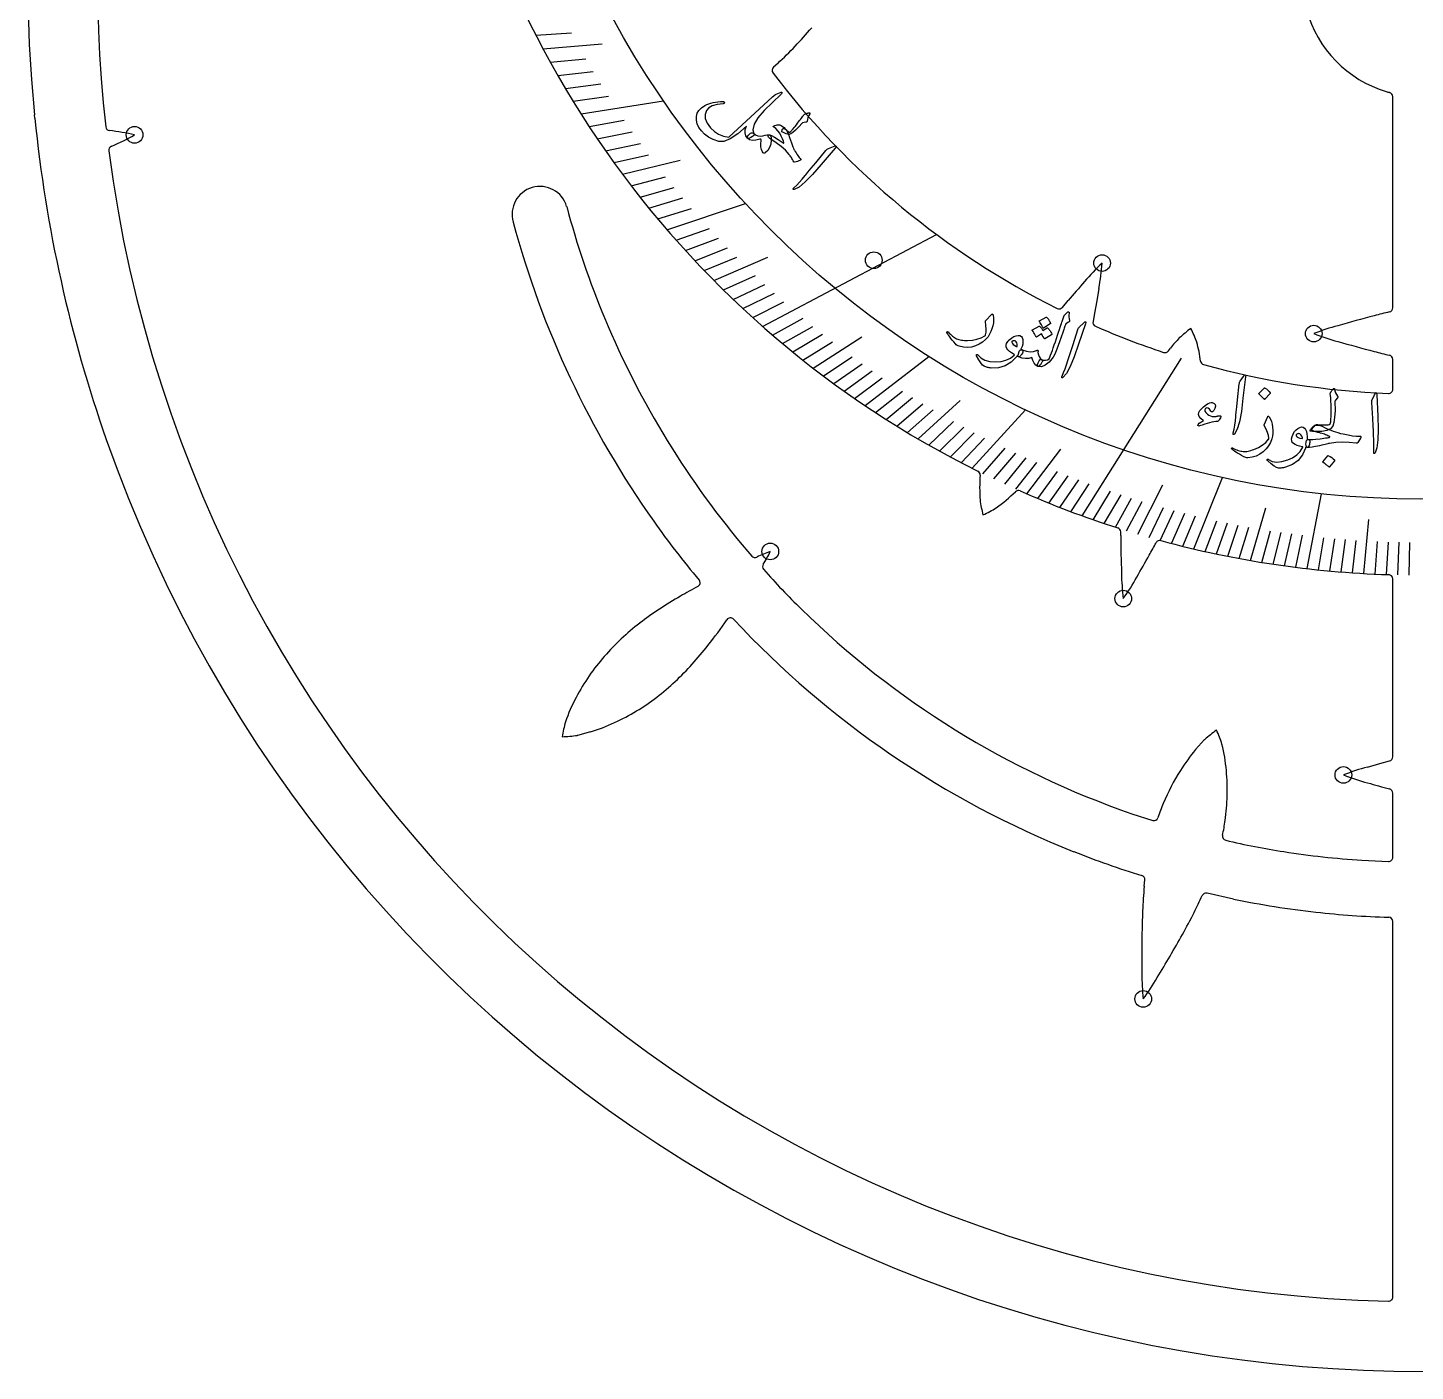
# Model space of a CAD drawing. Header units: millimetres. Extents: x -82 to 82, y -82 to 82.
# Drawn here: x -82.3 to -0.3, y -82.3 to -2.9 of the extents above; entities that cross this region are included whole.
import ezdxf

# ---------------------------------------------------------------- set-up
doc = ezdxf.new("R2010")
doc.units = ezdxf.units.MM
for name, color, linetype in [('CUT_INNER', 6, 'Continuous'), ('CUT_OUTER', 1, 'Continuous'), ('ENGRAVE', 7, 'Continuous'), ('ENGRAVE_FINE', 8, 'Continuous'), ('TEXT', 5, 'Continuous')]:
    doc.layers.add(name, color=color, linetype=linetype)

msp = doc.modelspace()

# ---------------------------------------------------------------- linework, layer by layer
at = {"layer": 'CUT_INNER'}
for points in [[(-38.007, -5.032), (-38.261, -5.258)], [(-1.647, -19.483), (-1.647, -6.997)], [(-77.382, -9.928), (-77.418, -9.944)], [(-50.489, -13.487), (-50.487, -13.493)], [(-19.023, -18.33), (-19.147, -19.062), (-19.276, -19.793), (-19.369, -20.299)], [(-21.178, -19.456), (-20.84, -19.056)], [(-14.913, -22.03), (-14.796, -21.872)], [(-1.647, -24.293), (-1.647, -22.529)], [(-17.733, -32.942), (-17.734, -32.731)], [(-39.779, -33.89), (-39.544, -34.154)], [(-1.647, -46.027), (-1.647, -35.505)], [(-49.087, -44.555), (-49.854, -44.757), (-49.859, -44.758)], [(-13.303, -45.593), (-12.771, -45.005), (-12.767, -45.002)], [(-3.135, -46.631), (-2.42, -46.429), (-1.831, -46.268)], [(-1.647, -51.962), (-1.647, -48.169)], [(-17.067, -49.392), (-15.842, -49.786)], [(-3.47, -52.143), (-1.908, -52.212)], [(-16.343, -53.674), (-16.304, -53.306)], [(-11.056, -54.441), (-12.629, -54.086)], [(-1.647, -77.959), (-1.647, -55.76)]]:
    msp.add_lwpolyline(points, dxfattribs=at)
for centre, radius, start, end in [((-0.001, 0.001), 78.231, 120.99851, 186.44736), ((0, 23.532), 58.818, 132.83895, 243.57573), ((0, 0), 7, 195.45619, 253.11244), ((-59.068, 16.8), 30.349, 316.70301, 319.46381), ((-52.735, 10.833), 21.647, 312.87079, 316.7031), ((-38.094, -5.445), 0.25, 131.68014, 218.7765), ((-0.003, 23.529), 48.108, 217.26597, 243.48373), ((-0.729, -2.51), 4.386, 252.69339, 255.41223), ((-1.897, -6.997), 0.25, 360, 75.23438), ((-77.489, -8.755), 0.25, 186.50963, 263.45145), ((-78.872, -21.476), 12.545, 76.92412, 83.80051), ((-82.3, 1.617), 12.549, 293.07073, 299.95242), ((-77.316, -10.172), 0.25, 114.16039, 187.55859), ((0, -0.001), 78.232, 187.49508, 268.60686), ((-52.069, -13.952), 1.647, 16.38275, 196.15962), ((0.137, 0.054), 52.405, 194.98122, 202.62961), ((-0.003, -0.002), 55.548, 195.03371, 215.30037), ((-10.255, -25.98), 12.538, 133.17061, 140.05224), ((-31.353, -16.005), 12.547, 349.32042, 356.20309), ((60.086, -88.013), 106.321, 138.76367, 139.5656), ((-21.369, -19.295), 0.25, 243.45703, 319.83966), ((-1.897, -19.483), 0.25, 283.32948, 0), ((0, 0), 52.258, 202.6332, 220.42981), ((-19.123, -20.344), 0.25, 169.5363, 246.62109), ((21.12, -111.4), 94.51, 104.6228, 105.97307), ((5.153, -49.642), 30.722, 103.15557, 104.88654), ((-0.04, 23.435), 48.008, 246.44823, 251.59995), ((-6.706, -28.36), 10.371, 136.8046, 141.26893), ((-7.224, -29.126), 10.557, 127.00867, 131.84317), ((-21.734, -24.548), 9.02, 19.61953, 25.27863), ((-1.718, -32.679), 12.547, 104.63291, 111.51562), ((-1.722, -9.342), 12.538, 248.48314, 255.36473), ((-15.114, -21.881), 0.25, 251.54297, 323.45871), ((-20.391, -23.562), 7.439, 7.16892, 15.9403), ((22.592, 74.769), 100.089, 254.06367, 255.33861), ((5.159, 7.654), 30.747, 255.11207, 256.84429), ((-12.763, -22.597), 0.25, 188.41629, 254.70703), ((-0.004, 23.515), 48.095, 254.53382, 267.73195), ((-1.897, -22.529), 0.25, 360, 76.67052), ((-1.897, -24.293), 0.25, 267.71484, 0), ((-26.287, -29.364), 0.25, 357.16629, 63.45703), ((-16.505, -30.182), 9.566, 175.17212, 184.00606), ((-23.78, -30.537), 0.25, 66.27093, 132.20871), ((-0.069, 23.349), 58.622, 246.2492, 252.28431), ((-17.124, -29.537), 9.02, 188.36953, 194.02863), ((-30.674, -23.441), 9.643, 305.38817, 314.22323), ((-30.462, -22.216), 10.557, 295.75867, 300.59317), ((-4.694, -3.482), 49.709, 215.15043, 220.21337), ((-17.984, -32.731), 0.25, 0.13678, 72.24609), ((76.772, -32.018), 94.51, 180.5603, 181.91057), ((-48.285, -15.875), 37.036, 330.51749, 331.81337), ((-15.42, -33.488), 0.25, 74.72267, 151.73822), ((-0.003, 23.514), 58.8, 254.86606, 268.16265), ((-39.357, -33.988), 0.25, 221.69492, 295.36455), ((-36.027, -40.918), 7.439, 108.99536, 115.67146), ((-45.152, -30.673), 7.433, 327.71801, 334.39985), ((-108.869, 17.742), 106.321, 330.01367, 330.8156), ((-38.656, -34.775), 0.25, 148.02528, 221.69492), ((-11.269, -10.976), 36.533, 220.99593, 226.06189), ((-5.138, -35.044), 12.548, 180.57057, 187.45293), ((-1.897, -35.505), 0.25, 360, 88.06641), ((-28.486, -62.807), 30.397, 117.94219, 120.17062), ((-42.848, -35.734), 0.25, 298.36544, 39.15254), ((-27.787, -29.371), 12.549, 324.42492, 331.30073), ((-31.098, -58.434), 25.303, 120.03383, 123.3261), ((-34.56, -53.166), 19, 123.33007, 127.67366), ((0, 0), 52.258, 225.51456, 250.93828), ((-36.65, -50.453), 15.575, 127.68663, 132.95688), ((-65.888, -20.767), 30.216, 321.83239, 325.41623), ((-40.807, -38.061), 0.25, 43.60169, 145.02439), ((-0.001, -0.001), 55.551, 223.00361, 248.35095), ((-37.861, -49.146), 13.792, 132.97722, 138.9447), ((-38.439, -48.637), 13.023, 138.96345, 145.37384), ((-59.152, -26.063), 21.647, 318.00321, 321.83552), ((-55.709, -29.16), 17.016, 313.15807, 317.99475), ((-38.818, -48.378), 12.564, 145.36394, 152.19929), ((-53.996, -30.981), 14.516, 307.48264, 313.1408), ((-40.918, -47.314), 10.21, 151.98231, 160.86265), ((-53.258, -31.934), 13.311, 301.24184, 307.46127), ((-53.004, -32.349), 12.824, 294.63987, 301.23178), ((-41.836, -46.244), 9.02, 165.37694, 171.03604), ((-52.63, -33.195), 11.9, 287.32056, 294.70054), ((-51.255, -34.294), 10.557, 272.76609, 277.60059), ((-5.89, -53.011), 10.557, 125.81694, 130.65144), ((-20.302, -48.132), 9.02, 18.42779, 24.08689), ((-4.138, -53.183), 11.9, 140.37141, 147.75139), ((-21.655, -47.735), 10.21, 5.03316, 13.9135), ((0.035, -58.77), 12.547, 104.63291, 111.51562), ((-1.897, -46.027), 0.25, 285.32323, 0), ((-3.309, -53.72), 12.888, 147.69895, 157.48102), ((-23.996, -47.989), 12.564, 358.41479, 5.25014), ((0.032, -35.434), 12.538, 248.48314, 255.36473), ((23.499, 45.671), 96.966, 254.05679, 254.8574), ((-24.455, -47.979), 13.023, 352.0143, 358.42469), ((-1.897, -48.169), 0.25, 0, 74.67734), ((-7.199, -52.253), 8.733, 156.6006, 162.4907), ((-15.765, -49.548), 0.25, 252.20339, 341.96237), ((-20.161, -48.712), 8.67, 347.01335, 352.87123), ((-11.469, -50.715), 0.25, 167.52915, 257.28814), ((-2.536, -6.826), 48.272, 248.15896, 253.21447), ((-2.223, -12.4), 39.664, 256.43822, 261.51149), ((0, 0), 52.258, 261.10778, 266.19252), ((-1.897, -51.962), 0.25, 267.45763, 0), ((-16.553, -53.28), 0.25, 353.93148, 72.20339), ((13.885, -56.379), 30.349, 174.88628, 177.64708), ((-12.684, -54.33), 0.25, 77.28814, 155.56005), ((-30.565, -46.408), 19.306, 332.82835, 336.11312), ((0, 0), 55.552, 258.52021, 263.60495), ((32.063, -57.133), 48.543, 177.63892, 179.38), ((-46.978, -38.176), 37.669, 330.85568, 333.08865), ((-0.598, -6.668), 48.859, 263.43077, 268.48944), ((-1.897, -55.76), 0.25, 360, 87.45763), ((-71.142, -24.72), 65.326, 329.5738, 330.86969), ((78.028, -57.649), 94.51, 179.36856, 180.71883), ((-106.538, -4.039), 106.321, 328.82194, 329.62386), ((-3.918, -58.97), 12.558, 179.38019, 186.25704), ((-26.445, -52.833), 12.539, 323.22902, 330.11035), ((-1.897, -77.959), 0.25, 268.76953, 360)]:
    msp.add_arc(centre, radius, start, end, dxfattribs=at)
at = {"layer": 'CUT_OUTER'}
msp.add_lwpolyline([(-81.934, -8.266), (-81.953, -8.072)], dxfattribs=at)
for centre, radius, start, end in [((0, 0), 82.35, 279.49272, 185.62553), ((-0.026, -0.007), 82.323, 185.75785, 199.33763), ((0, 0), 82.35, 199.33647, 279.14062)]:
    msp.add_arc(centre, radius, start, end, dxfattribs=at)
at = {"layer": 'ENGRAVE'}
for points in [[(-49.638, -8.021), (-44.769, -7.235)], [(-44.557, -14.863), (-39.915, -13.314)], [(-38.902, -20.584), (-28.619, -15.143)], [(-32.847, -25.26), (-29.071, -22.356)], [(-20.017, -31.775), (-14.145, -22.454)], [(-26.521, -28.967), (-23.358, -25.512)], [(-13.399, -33.739), (-11.72, -29.51)], [(-6.715, -34.901), (-5.863, -30.472)]]:
    msp.add_lwpolyline(points, dxfattribs=at)
for centre, radius in [((0, 23.532), 54.322), ((-76.033, -9.256), 0.494), ((-32.329, -16.667), 0.494), ((-18.833, -16.835), 0.494), ((-6.321, -21.006), 0.494), ((-38.448, -33.884), 0.494), ((-17.58, -36.672), 0.494), ((-4.568, -47.098), 0.494), ((-16.401, -60.34), 0.494)]:
    msp.add_circle(centre, radius, dxfattribs=at)
at = {"layer": 'ENGRAVE_FINE'}
for points in [[(-52.314, -3.353), (-50.21, -3.218)], [(-51.891, -4.161), (-48.381, -3.879)], [(-51.458, -4.957), (-49.36, -4.755)], [(-51.016, -5.741), (-48.923, -5.505)], [(-50.565, -6.513), (-48.477, -6.244)], [(-50.106, -7.273), (-48.023, -6.971)], [(-49.162, -8.758), (-47.092, -8.389)], [(-48.678, -9.483), (-46.615, -9.081)], [(-48.187, -10.196), (-46.132, -9.761)], [(-47.688, -10.897), (-45.642, -10.429)], [(-47.183, -11.587), (-43.78, -10.751)], [(-46.67, -12.265), (-44.643, -11.732)], [(-46.152, -12.931), (-44.135, -12.366)], [(-45.626, -13.587), (-43.621, -12.989)], [(-45.095, -14.23), (-43.101, -13.601)], [(-44.014, -15.484), (-42.046, -14.792)], [(-43.466, -16.095), (-41.511, -15.371)], [(-42.912, -16.694), (-40.971, -15.939)], [(-42.353, -17.282), (-40.427, -16.496)], [(-41.789, -17.859), (-38.599, -16.496)], [(-41.221, -18.425), (-39.326, -17.578)], [(-40.647, -18.981), (-38.769, -18.104)], [(-40.069, -19.526), (-38.208, -18.619)], [(-39.488, -20.06), (-37.644, -19.124)], [(-38.312, -21.097), (-36.505, -20.102)], [(-37.718, -21.6), (-35.931, -20.577)], [(-37.12, -22.093), (-35.353, -21.041)], [(-35.915, -23.048), (-33.034, -21.199)], [(-36.519, -22.575), (-34.772, -21.495)], [(-35.307, -23.51), (-33.603, -22.375)], [(-34.697, -23.962), (-33.014, -22.8)], [(-34.083, -24.404), (-32.423, -23.216)], [(-33.466, -24.837), (-31.829, -23.622)], [(-32.225, -25.673), (-30.635, -24.406)], [(-31.6, -26.076), (-30.035, -24.785)], [(-30.973, -26.47), (-29.432, -25.154)], [(-29.712, -27.23), (-27.227, -24.953)], [(-30.343, -26.855), (-28.828, -25.514)], [(-29.078, -27.596), (-27.615, -26.207)], [(-28.441, -27.952), (-27.005, -26.541)], [(-27.803, -28.3), (-26.394, -26.866)], [(-27.163, -28.638), (-25.782, -27.182)], [(-25.878, -29.287), (-24.553, -27.788)], [(-23.287, -30.48), (-21.273, -27.844)], [(-25.233, -29.599), (-23.936, -28.078)], [(-24.585, -29.901), (-23.319, -28.36)], [(-23.937, -30.195), (-22.7, -28.634)], [(-22.636, -30.756), (-21.459, -29.157)], [(-21.983, -31.023), (-20.837, -29.406)], [(-21.329, -31.282), (-20.214, -29.647)], [(-20.674, -31.533), (-19.59, -29.88)], [(-19.36, -32.009), (-18.339, -30.322)], [(-16.719, -32.86), (-15.237, -29.946)], [(-18.701, -32.234), (-17.713, -30.531)], [(-18.041, -32.451), (-17.086, -30.733)], [(-17.381, -32.659), (-16.458, -30.926)], [(-16.057, -33.052), (-15.201, -31.291)], [(-15.393, -33.236), (-14.572, -31.461)], [(-14.729, -33.412), (-13.941, -31.624)], [(-14.065, -33.58), (-13.311, -31.78)], [(-10.063, -34.419), (-9.156, -31.315)], [(-3.359, -35.19), (-3.054, -31.99)], [(-12.733, -33.891), (-12.048, -32.069)], [(-12.066, -34.035), (-11.416, -32.202)], [(-11.399, -34.171), (-10.784, -32.328)], [(-10.731, -34.299), (-10.152, -32.446)], [(-9.394, -34.531), (-8.885, -32.661)], [(-8.725, -34.635), (-8.252, -32.757)], [(-8.055, -34.732), (-7.618, -32.847)], [(-7.385, -34.82), (-6.984, -32.929)], [(-6.044, -34.974), (-5.715, -33.071)], [(-5.373, -35.04), (-5.081, -33.132)], [(-4.702, -35.098), (-4.446, -33.185)], [(-4.031, -35.148), (-3.811, -33.231)], [(-2.688, -35.224), (-2.541, -33.302)], [(-2.016, -35.251), (-1.906, -33.327)], [(-1.344, -35.271), (-1.27, -33.345)], [(-0.672, -35.282), (-0.635, -33.355)]]:
    msp.add_lwpolyline(points, dxfattribs=at)
at = {"layer": 'TEXT'}
for points in [[(-38.811, -7.826), (-39.186, -8.247), (-39.41, -8.625), (-39.481, -8.96), (-39.399, -9.25), (-39.407, -9.28), (-39.444, -9.317), (-39.507, -9.363), (-39.598, -9.415), (-39.672, -9.454), (-39.731, -9.474), (-39.774, -9.477), (-39.802, -9.461), (-39.897, -9.306), (-39.938, -9.133), (-39.926, -8.943), (-39.861, -8.735), (-40.377, -9.189), (-40.821, -9.493), (-41.193, -9.646), (-41.495, -9.646), (-41.828, -9.527), (-42.111, -9.383), (-42.343, -9.217), (-42.525, -9.027), (-42.673, -8.812), (-42.771, -8.598), (-42.82, -8.387), (-42.821, -8.178), (-42.772, -7.982), (-42.673, -7.808), (-42.523, -7.655), (-42.325, -7.524), (-42.209, -7.468), (-42.087, -7.42), (-41.959, -7.379), (-41.826, -7.346), (-41.687, -7.32), (-41.542, -7.303), (-41.391, -7.293), (-41.234, -7.291), (-41.215, -7.294), (-41.198, -7.3), (-41.184, -7.31), (-41.172, -7.323), (-41.164, -7.336), (-41.161, -7.35), (-41.163, -7.364), (-41.168, -7.379), (-41.178, -7.393), (-41.194, -7.404), (-41.214, -7.41), (-41.24, -7.413), (-41.594, -7.452), (-41.877, -7.531), (-42.089, -7.651), (-42.228, -7.813), (-42.306, -8.044), (-42.291, -8.292), (-42.183, -8.556), (-41.98, -8.835), (-41.757, -9.048), (-41.502, -9.213), (-41.217, -9.33), (-40.903, -9.399), (-38.309, -7.003), (-38.247, -6.946), (-38.192, -6.901), (-38.144, -6.867), (-38.104, -6.845), (-37.802, -6.725), (-37.759, -6.736), (-37.748, -6.764), (-37.768, -6.807), (-37.821, -6.867)], [(-36.289, -7.99), (-36.266, -7.982), (-36.245, -7.975), (-36.226, -7.969), (-36.209, -7.963), (-36.195, -7.958), (-36.183, -7.954), (-36.173, -7.95), (-36.167, -7.949), (-36.153, -7.947), (-36.141, -7.949), (-36.13, -7.953), (-36.121, -7.961), (-36.115, -7.971), (-36.113, -7.981), (-36.114, -7.992), (-36.118, -8.004), (-36.176, -8.118), (-36.22, -8.23), (-36.25, -8.34), (-36.267, -8.448), (-36.273, -8.473), (-36.287, -8.492), (-36.31, -8.506), (-36.34, -8.513), (-36.554, -8.536), (-36.775, -8.796), (-36.952, -8.985), (-37.107, -9.12), (-37.239, -9.2), (-37.348, -9.226), (-37.421, -9.217), (-37.516, -9.189), (-37.634, -9.142), (-37.773, -9.077), (-37.742, -8.947), (-37.69, -8.881), (-37.618, -8.88), (-37.526, -8.943), (-37.463, -8.998), (-37.404, -9.044), (-37.348, -9.082), (-37.296, -9.113), (-37.278, -9.098), (-37.254, -9.075), (-37.224, -9.043), (-37.189, -9.002), (-37.148, -8.953), (-37.1, -8.895), (-37.045, -8.828), (-36.984, -8.753), (-36.908, -8.66), (-36.838, -8.573), (-36.773, -8.491), (-36.713, -8.414), (-36.658, -8.342), (-36.609, -8.274), (-36.565, -8.21), (-36.526, -8.15), (-36.495, -8.104), (-36.467, -8.069), (-36.442, -8.046), (-36.422, -8.034), (-36.399, -8.028), (-36.368, -8.018), (-36.332, -8.006), (-36.289, -7.99)], [(-38.251, -8.74), (-38.18, -8.702), (-38.109, -8.675), (-38.039, -8.66), (-37.97, -8.656), (-37.893, -8.669), (-37.812, -8.703), (-37.726, -8.757), (-37.636, -8.831), (-37.591, -8.875), (-37.55, -8.921), (-37.512, -8.968), (-37.479, -9.017), (-37.449, -9.067), (-37.422, -9.119), (-37.398, -9.171), (-37.377, -9.224), (-37.313, -9.412), (-37.255, -9.579), (-37.202, -9.726), (-37.155, -9.853), (-37.114, -9.96), (-37.079, -10.047), (-37.05, -10.114), (-37.027, -10.161), (-36.977, -10.245), (-36.927, -10.324), (-36.877, -10.399), (-36.827, -10.47), (-36.779, -10.537), (-36.733, -10.599), (-36.689, -10.656), (-36.648, -10.709), (-36.643, -10.719), (-36.645, -10.729), (-36.655, -10.74), (-36.672, -10.752), (-36.752, -10.797), (-36.834, -10.832), (-36.92, -10.859), (-37.009, -10.877), (-37.021, -10.876), (-37.032, -10.872), (-37.043, -10.865), (-37.052, -10.853), (-37.091, -10.786), (-37.129, -10.722), (-37.166, -10.66), (-37.202, -10.602), (-37.237, -10.548), (-37.272, -10.498), (-37.306, -10.452), (-37.339, -10.41), (-37.551, -10.17), (-37.802, -9.941), (-38.092, -9.723), (-38.422, -9.514), (-38.478, -9.476), (-38.521, -9.435), (-38.552, -9.39), (-38.57, -9.341), (-38.575, -9.297), (-38.564, -9.268), (-38.538, -9.253), (-38.497, -9.251), (-38.379, -9.29), (-38.205, -9.383), (-37.976, -9.53), (-37.691, -9.731), (-37.678, -9.737), (-37.667, -9.741), (-37.66, -9.742), (-37.655, -9.74), (-37.65, -9.7), (-37.673, -9.62), (-37.722, -9.497), (-37.797, -9.334), (-37.892, -9.159), (-38, -9.009), (-38.123, -8.886), (-38.259, -8.787), (-38.272, -8.777), (-38.275, -8.767), (-38.268, -8.754), (-38.251, -8.74)], [(-38.468, -9.261), (-38.428, -9.318), (-38.401, -9.387), (-38.388, -9.468), (-38.389, -9.56), (-38.422, -9.802), (-38.488, -10.007), (-38.59, -10.177), (-38.727, -10.309), (-38.777, -10.335), (-38.823, -10.335), (-38.864, -10.31), (-38.901, -10.259), (-38.967, -10.117), (-39.004, -9.957), (-39.012, -9.779), (-38.99, -9.582), (-38.989, -9.541), (-39.002, -9.517), (-39.03, -9.508), (-39.074, -9.516), (-39.308, -9.579), (-39.508, -9.59), (-39.674, -9.549), (-39.805, -9.457), (-39.812, -9.442), (-39.812, -9.421), (-39.804, -9.395), (-39.79, -9.362), (-39.736, -9.28), (-39.681, -9.214), (-39.623, -9.165), (-39.562, -9.133), (-39.534, -9.128), (-39.505, -9.13), (-39.476, -9.141), (-39.446, -9.16), (-39.316, -9.255), (-39.181, -9.311), (-39.041, -9.328), (-38.898, -9.306), (-38.748, -9.268), (-38.627, -9.248), (-38.534, -9.246), (-38.468, -9.261)], [(-34.715, -9.947), (-34.613, -9.914), (-34.562, -9.918), (-34.563, -9.959), (-34.615, -10.036), (-35.445, -11.002), (-35.954, -11.596), (-36.388, -12.043), (-36.748, -12.34), (-37.036, -12.487), (-37.066, -12.492), (-37.087, -12.49), (-37.098, -12.482), (-37.099, -12.467), (-37.094, -12.449), (-37.085, -12.431), (-37.07, -12.411), (-37.05, -12.39), (-36.889, -12.234), (-36.726, -12.061), (-36.559, -11.871), (-36.391, -11.664), (-36.346, -11.611), (-36.225, -11.466), (-36.029, -11.23), (-35.757, -10.903), (-35.157, -10.174), (-35.123, -10.138), (-35.088, -10.108), (-35.053, -10.084), (-35.017, -10.066)], [(-25.349, -19.86), (-25.342, -19.853), (-25.335, -19.848), (-25.329, -19.846), (-25.323, -19.845), (-25.31, -19.851), (-25.298, -19.866), (-25.287, -19.888), (-25.278, -19.919), (-25.253, -20.064), (-25.248, -20.217), (-25.262, -20.378), (-25.296, -20.549), (-25.346, -20.725), (-25.41, -20.89), (-25.487, -21.044), (-25.577, -21.188), (-25.729, -21.358), (-25.903, -21.506), (-26.099, -21.629), (-26.318, -21.729), (-26.552, -21.798), (-26.791, -21.826), (-27.034, -21.811), (-27.282, -21.755), (-27.344, -21.733), (-27.401, -21.702), (-27.454, -21.663), (-27.501, -21.616), (-27.602, -21.495), (-27.692, -21.385), (-27.772, -21.286), (-27.841, -21.197), (-27.899, -21.119), (-27.945, -21.051), (-27.981, -20.995), (-28.006, -20.95), (-28.01, -20.938), (-28.011, -20.928), (-28.011, -20.919), (-28.008, -20.912), (-28.002, -20.904), (-27.994, -20.898), (-27.985, -20.893), (-27.975, -20.89), (-27.964, -20.889), (-27.953, -20.893), (-27.942, -20.9), (-27.931, -20.911), (-27.866, -20.98), (-27.802, -21.043), (-27.739, -21.101), (-27.677, -21.152), (-27.616, -21.198), (-27.554, -21.239), (-27.493, -21.275), (-27.432, -21.306), (-27.368, -21.333), (-27.299, -21.356), (-27.226, -21.375), (-27.147, -21.391), (-27.064, -21.403), (-26.976, -21.411), (-26.882, -21.414), (-26.783, -21.413), (-26.496, -21.392), (-26.231, -21.339), (-25.989, -21.256), (-25.77, -21.143), (-25.754, -21.133), (-25.74, -21.118), (-25.729, -21.099), (-25.719, -21.076), (-25.695, -20.923), (-25.688, -20.74), (-25.7, -20.527), (-25.73, -20.285), (-25.73, -20.271), (-25.727, -20.259), (-25.724, -20.25), (-25.718, -20.244)], [(-21.058, -19.913), (-20.991, -19.852), (-20.939, -19.803), (-20.901, -19.766), (-20.877, -19.742), (-20.86, -19.727), (-20.844, -19.719), (-20.828, -19.717), (-20.812, -19.721), (-20.798, -19.732), (-20.788, -19.747), (-20.785, -19.767), (-20.786, -19.791), (-20.797, -19.909), (-20.797, -20.021), (-20.783, -20.125), (-20.758, -20.224), (-20.752, -20.254), (-20.759, -20.282), (-20.78, -20.307), (-20.814, -20.329), (-20.981, -20.428), (-21.005, -20.496), (-21.029, -20.563), (-21.052, -20.628), (-21.075, -20.693), (-21.096, -20.756), (-21.118, -20.819), (-21.139, -20.88), (-21.159, -20.94), (-21.345, -21.495), (-21.501, -21.924), (-21.626, -22.227), (-21.723, -22.404), (-21.968, -22.691), (-22.2, -22.878), (-22.419, -22.965), (-22.625, -22.953), (-22.63, -22.951), (-22.635, -22.948), (-22.639, -22.946), (-22.644, -22.944), (-22.66, -22.904), (-22.648, -22.835), (-22.611, -22.738), (-22.546, -22.611), (-22.519, -22.566), (-22.489, -22.538), (-22.456, -22.528), (-22.421, -22.534), (-22.29, -22.568), (-22.17, -22.573), (-22.061, -22.549), (-21.963, -22.496), (-21.92, -22.396), (-21.874, -22.282), (-21.825, -22.152), (-21.772, -22.007), (-21.716, -21.848), (-21.657, -21.676), (-21.595, -21.49), (-21.528, -21.291), (-21.462, -21.096), (-21.402, -20.921), (-21.35, -20.765), (-21.305, -20.629), (-21.266, -20.512), (-21.234, -20.416), (-21.207, -20.339), (-21.187, -20.283), (-21.103, -19.995), (-21.092, -19.968), (-21.081, -19.946), (-21.069, -19.927), (-21.058, -19.913)], [(-22.147, -20.032), (-22.138, -20.029), (-22.129, -20.03), (-22.118, -20.034), (-22.107, -20.041), (-22.071, -20.08), (-22.038, -20.12), (-22.008, -20.162), (-21.979, -20.204), (-21.953, -20.248), (-21.928, -20.293), (-21.905, -20.341), (-21.885, -20.39), (-21.881, -20.406), (-21.882, -20.419), (-21.887, -20.429), (-21.897, -20.436), (-22.289, -20.68), (-22.3, -20.683), (-22.311, -20.678), (-22.32, -20.666), (-22.33, -20.648), (-22.338, -20.632), (-22.351, -20.608), (-22.369, -20.576), (-22.391, -20.535), (-22.42, -20.486), (-22.454, -20.428), (-22.494, -20.361), (-22.541, -20.285), (-22.546, -20.273), (-22.547, -20.264), (-22.543, -20.257), (-22.535, -20.252)], [(-19.93, -20.386), (-19.848, -20.318), (-19.799, -20.302), (-19.785, -20.34), (-19.805, -20.431), (-20.22, -21.636), (-20.474, -22.375), (-20.713, -22.95), (-20.939, -23.359), (-21.152, -23.602), (-21.178, -23.618), (-21.198, -23.624), (-21.211, -23.62), (-21.218, -23.607), (-21.22, -23.589), (-21.218, -23.568), (-21.211, -23.544), (-21.201, -23.517), (-21.109, -23.313), (-21.02, -23.092), (-20.936, -22.854), (-20.855, -22.599), (-20.833, -22.534), (-20.774, -22.355), (-20.679, -22.063), (-20.547, -21.659), (-20.258, -20.76), (-20.24, -20.713), (-20.218, -20.673), (-20.194, -20.637), (-20.167, -20.608)], [(-23.896, -22.377), (-24.204, -22.697), (-24.556, -22.916), (-24.953, -23.03), (-25.395, -23.04), (-25.453, -23.033), (-25.509, -23.025), (-25.564, -23.016), (-25.616, -23.004), (-25.667, -22.991), (-25.715, -22.975), (-25.761, -22.958), (-25.804, -22.939), (-25.898, -22.868), (-26.004, -22.742), (-26.123, -22.561), (-26.252, -22.324), (-26.263, -22.294), (-26.266, -22.269), (-26.26, -22.251), (-26.246, -22.237), (-26.228, -22.232), (-26.21, -22.234), (-26.192, -22.246), (-26.175, -22.266), (-26.005, -22.448), (-25.772, -22.579), (-25.477, -22.657), (-25.12, -22.682), (-24.806, -22.655), (-24.518, -22.578), (-24.257, -22.452), (-24.022, -22.276), (-24.019, -22.267), (-24.018, -22.259), (-24.02, -22.252), (-24.024, -22.246), (-24.18, -22.152), (-24.307, -22.061), (-24.405, -21.973), (-24.474, -21.889), (-24.512, -21.796), (-24.512, -21.695), (-24.475, -21.586), (-24.402, -21.469), (-24.39, -21.454), (-24.378, -21.44), (-24.366, -21.425), (-24.352, -21.41), (-24.338, -21.396), (-24.322, -21.38), (-24.306, -21.364), (-24.288, -21.348), (-24.164, -21.247), (-24.041, -21.174), (-23.919, -21.129), (-23.797, -21.112), (-23.688, -21.125), (-23.606, -21.169), (-23.55, -21.245), (-23.52, -21.352), (-23.513, -21.483), (-23.528, -21.622), (-23.566, -21.771), (-23.627, -21.927), (-23.617, -21.932), (-23.608, -21.936), (-23.599, -21.94), (-23.591, -21.943), (-23.582, -21.946), (-23.573, -21.95), (-23.564, -21.954), (-23.555, -21.959), (-23.527, -21.982), (-23.513, -22.014), (-23.512, -22.056), (-23.526, -22.108), (-23.547, -22.161), (-23.575, -22.212), (-23.608, -22.261), (-23.646, -22.308), (-23.685, -22.347), (-23.719, -22.371), (-23.748, -22.381), (-23.771, -22.378), (-23.86, -22.331), (-23.865, -22.339), (-23.873, -22.35), (-23.883, -22.362), (-23.896, -22.377)], [(-22.08, -20.669), (-22.072, -20.666), (-22.062, -20.666), (-22.051, -20.671), (-22.039, -20.678), (-22.003, -20.717), (-21.97, -20.757), (-21.938, -20.799), (-21.909, -20.841), (-21.882, -20.885), (-21.857, -20.93), (-21.833, -20.978), (-21.812, -21.027), (-21.809, -21.04), (-21.811, -21.052), (-21.817, -21.062), (-21.828, -21.071), (-22.221, -21.317), (-22.229, -21.318), (-22.238, -21.314), (-22.247, -21.303), (-22.257, -21.287), (-22.264, -21.276), (-22.274, -21.258), (-22.288, -21.235), (-22.305, -21.205), (-22.326, -21.17), (-22.352, -21.128), (-22.381, -21.082), (-22.414, -21.029), (-22.704, -21.207), (-22.715, -21.21), (-22.726, -21.205), (-22.736, -21.194), (-22.745, -21.175), (-22.753, -21.159), (-22.766, -21.135), (-22.785, -21.102), (-22.808, -21.062), (-22.837, -21.012), (-22.872, -20.953), (-22.912, -20.886), (-22.959, -20.809), (-22.963, -20.798), (-22.962, -20.79), (-22.958, -20.783), (-22.95, -20.779), (-22.558, -20.561), (-22.549, -20.558), (-22.539, -20.559), (-22.529, -20.563), (-22.517, -20.57), (-22.492, -20.598), (-22.467, -20.627), (-22.443, -20.656), (-22.42, -20.686), (-22.398, -20.718), (-22.377, -20.75), (-22.358, -20.782), (-22.341, -20.817)], [(-23.85, -21.746), (-23.855, -21.637), (-23.876, -21.549), (-23.915, -21.484), (-23.972, -21.441), (-24.014, -21.431), (-24.056, -21.429), (-24.096, -21.434), (-24.135, -21.448), (-24.151, -21.458), (-24.16, -21.473), (-24.163, -21.492), (-24.16, -21.517), (-24.135, -21.584), (-24.081, -21.649), (-23.999, -21.712), (-23.888, -21.773), (-23.875, -21.777), (-23.865, -21.773), (-23.857, -21.763), (-23.85, -21.746)], [(-22.421, -22.534), (-22.39, -22.564), (-22.368, -22.59), (-22.357, -22.611), (-22.357, -22.629), (-22.363, -22.651), (-22.375, -22.677), (-22.39, -22.707), (-22.411, -22.741), (-22.483, -22.844), (-22.543, -22.914), (-22.59, -22.95), (-22.625, -22.953), (-22.745, -22.873), (-22.846, -22.757), (-22.93, -22.605), (-22.995, -22.418), (-23.173, -22.471), (-23.362, -22.481), (-23.564, -22.449), (-23.776, -22.375), (-23.795, -22.36), (-23.806, -22.338), (-23.808, -22.309), (-23.801, -22.274), (-23.738, -22.062), (-23.731, -22.038), (-23.717, -22.016), (-23.697, -21.995), (-23.669, -21.975), (-23.643, -21.963), (-23.616, -21.956), (-23.589, -21.956), (-23.562, -21.961), (-23.309, -22.047), (-23.084, -22.083), (-22.887, -22.069), (-22.719, -22.006), (-22.698, -21.996), (-22.677, -21.992), (-22.656, -21.994), (-22.635, -22.001), (-22.618, -22.013), (-22.609, -22.027), (-22.608, -22.044), (-22.614, -22.064), (-22.622, -22.082), (-22.628, -22.098), (-22.631, -22.112), (-22.633, -22.124), (-22.601, -22.257), (-22.555, -22.369), (-22.495, -22.462), (-22.421, -22.534)], [(-10.476, -23.545), (-10.409, -23.461), (-10.365, -23.436), (-10.343, -23.471), (-10.344, -23.563), (-10.502, -24.828), (-10.599, -25.604), (-10.715, -26.215), (-10.852, -26.662), (-11.011, -26.944), (-11.033, -26.965), (-11.051, -26.974), (-11.065, -26.974), (-11.074, -26.962), (-11.08, -26.945), (-11.082, -26.924), (-11.081, -26.899), (-11.076, -26.871), (-11.028, -26.652), (-10.987, -26.417), (-10.953, -26.167), (-10.926, -25.901), (-10.918, -25.832), (-10.897, -25.645), (-10.864, -25.34), (-10.818, -24.917), (-10.72, -23.978), (-10.711, -23.929), (-10.699, -23.885), (-10.682, -23.845), (-10.662, -23.811)], [(-9.243, -24.224), (-9.236, -24.219), (-9.227, -24.217), (-9.216, -24.218), (-9.202, -24.222), (-9.115, -24.28), (-9.035, -24.346), (-8.962, -24.419), (-8.896, -24.501), (-8.89, -24.513), (-8.888, -24.523), (-8.891, -24.533), (-8.898, -24.543), (-9.202, -24.886), (-9.213, -24.894), (-9.224, -24.894), (-9.237, -24.886), (-9.251, -24.872), (-9.263, -24.859), (-9.282, -24.839), (-9.308, -24.813), (-9.341, -24.78), (-9.381, -24.741), (-9.43, -24.695), (-9.487, -24.641), (-9.552, -24.581), (-9.56, -24.571), (-9.564, -24.562), (-9.562, -24.555), (-9.556, -24.548)], [(-5.305, -26.217), (-5.301, -26.067), (-5.298, -25.91), (-5.296, -25.745), (-5.295, -25.572), (-5.296, -25.39), (-5.298, -25.199), (-5.302, -24.998), (-5.308, -24.789), (-5.344, -24.571), (-5.341, -24.543), (-5.335, -24.517), (-5.326, -24.493), (-5.312, -24.47), (-5.305, -24.459), (-5.294, -24.444), (-5.28, -24.425), (-5.263, -24.403), (-5.243, -24.377), (-5.22, -24.346), (-5.195, -24.312), (-5.167, -24.273), (-5.157, -24.26), (-5.146, -24.251), (-5.134, -24.247), (-5.12, -24.247), (-5.109, -24.25), (-5.1, -24.259), (-5.094, -24.273), (-5.09, -24.291), (-5.067, -24.396), (-5.03, -24.5), (-4.98, -24.601), (-4.915, -24.7), (-4.899, -24.728), (-4.894, -24.754), (-4.901, -24.78), (-4.92, -24.804), (-5.039, -24.942), (-5.05, -24.96), (-5.057, -24.984), (-5.063, -25.013), (-5.066, -25.049), (-5.062, -25.559), (-5.082, -25.967), (-5.125, -26.271), (-5.193, -26.473), (-5.328, -26.629), (-5.545, -26.734), (-5.844, -26.788), (-6.225, -26.789), (-6.364, -26.763), (-6.427, -26.711), (-6.415, -26.632), (-6.328, -26.525), (-6.313, -26.512), (-6.299, -26.498), (-6.285, -26.485), (-6.272, -26.472), (-6.259, -26.46), (-6.246, -26.447), (-6.234, -26.435), (-6.222, -26.424), (-6.193, -26.402), (-6.16, -26.388), (-6.123, -26.382), (-6.082, -26.383), (-5.899, -26.4), (-5.736, -26.406), (-5.594, -26.403), (-5.473, -26.391), (-5.404, -26.373), (-5.353, -26.338), (-5.32, -26.286), (-5.305, -26.217)], [(-2.719, -24.619), (-2.667, -24.526), (-2.627, -24.495), (-2.601, -24.525), (-2.586, -24.616), (-2.538, -25.89), (-2.508, -26.671), (-2.523, -27.294), (-2.586, -27.756), (-2.697, -28.06), (-2.716, -28.084), (-2.732, -28.097), (-2.746, -28.098), (-2.757, -28.088), (-2.765, -28.072), (-2.771, -28.052), (-2.773, -28.028), (-2.773, -27.999), (-2.761, -27.775), (-2.759, -27.537), (-2.766, -27.284), (-2.782, -27.018), (-2.785, -26.948), (-2.795, -26.761), (-2.812, -26.454), (-2.835, -26.029), (-2.89, -25.087), (-2.89, -25.037), (-2.885, -24.991), (-2.875, -24.95), (-2.86, -24.912)], [(-11.912, -26.11), (-11.934, -26.142), (-11.956, -26.166), (-11.979, -26.184), (-12.002, -26.195), (-12.108, -26.208), (-12.222, -26.227), (-12.343, -26.251), (-12.473, -26.282), (-12.611, -26.318), (-12.758, -26.361), (-12.913, -26.41), (-13.076, -26.464), (-13.104, -26.469), (-13.126, -26.467), (-13.145, -26.459), (-13.158, -26.443), (-13.161, -26.437), (-13.164, -26.432), (-13.165, -26.428), (-13.164, -26.425), (-13.152, -26.37), (-13.094, -26.307), (-12.989, -26.236), (-12.839, -26.157), (-12.997, -26.029), (-13.096, -25.904), (-13.134, -25.781), (-13.114, -25.662), (-13.058, -25.56), (-12.964, -25.451), (-12.832, -25.333), (-12.663, -25.207), (-12.557, -25.143), (-12.464, -25.102), (-12.385, -25.083), (-12.319, -25.087), (-12.214, -25.132), (-12.153, -25.203), (-12.135, -25.301), (-12.161, -25.425), (-12.178, -25.47), (-12.203, -25.514), (-12.234, -25.557), (-12.273, -25.6), (-12.311, -25.631), (-12.346, -25.64), (-12.377, -25.627), (-12.405, -25.594), (-12.488, -25.482), (-12.567, -25.418), (-12.641, -25.402), (-12.711, -25.435), (-12.759, -25.504), (-12.758, -25.584), (-12.707, -25.673), (-12.606, -25.773), (-12.523, -25.831), (-12.43, -25.873), (-12.326, -25.901), (-12.212, -25.914), (-12.174, -25.913), (-12.132, -25.909), (-12.087, -25.9), (-12.04, -25.887), (-12.014, -25.881), (-11.99, -25.875), (-11.966, -25.87), (-11.944, -25.865), (-11.922, -25.862), (-11.902, -25.86), (-11.884, -25.859), (-11.868, -25.86), (-11.829, -25.871), (-11.811, -25.896), (-11.815, -25.935), (-11.84, -25.989)], [(-9.035, -25.903), (-9.031, -25.894), (-9.026, -25.887), (-9.021, -25.883), (-9.015, -25.88), (-9.001, -25.881), (-8.985, -25.891), (-8.967, -25.909), (-8.947, -25.934), (-8.875, -26.062), (-8.818, -26.204), (-8.776, -26.361), (-8.749, -26.533), (-8.737, -26.715), (-8.741, -26.892), (-8.76, -27.063), (-8.796, -27.229), (-8.881, -27.441), (-8.994, -27.639), (-9.136, -27.822), (-9.308, -27.991), (-9.505, -28.135), (-9.72, -28.243), (-9.954, -28.312), (-10.206, -28.343), (-10.272, -28.344), (-10.336, -28.334), (-10.398, -28.316), (-10.459, -28.287), (-10.595, -28.209), (-10.717, -28.136), (-10.826, -28.07), (-10.921, -28.009), (-11.002, -27.955), (-11.069, -27.908), (-11.122, -27.867), (-11.161, -27.833), (-11.168, -27.824), (-11.173, -27.815), (-11.175, -27.806), (-11.175, -27.798), (-11.172, -27.789), (-11.167, -27.78), (-11.16, -27.773), (-11.152, -27.766), (-11.142, -27.762), (-11.13, -27.762), (-11.117, -27.765), (-11.104, -27.771), (-11.019, -27.814), (-10.937, -27.852), (-10.858, -27.884), (-10.782, -27.911), (-10.709, -27.934), (-10.637, -27.951), (-10.567, -27.965), (-10.499, -27.973), (-10.43, -27.976), (-10.358, -27.974), (-10.282, -27.967), (-10.203, -27.956), (-10.121, -27.938), (-10.035, -27.915), (-9.946, -27.887), (-9.853, -27.852), (-9.59, -27.734), (-9.359, -27.594), (-9.16, -27.434), (-8.993, -27.252), (-8.981, -27.237), (-8.973, -27.219), (-8.969, -27.197), (-8.968, -27.173), (-8.997, -27.02), (-9.053, -26.846), (-9.137, -26.65), (-9.248, -26.432), (-9.252, -26.419), (-9.254, -26.407), (-9.254, -26.398), (-9.251, -26.39)], [(-6.81, -27.774), (-6.99, -28.18), (-7.247, -28.505), (-7.582, -28.748), (-7.994, -28.908), (-8.05, -28.922), (-8.106, -28.933), (-8.16, -28.943), (-8.214, -28.95), (-8.266, -28.955), (-8.316, -28.957), (-8.365, -28.956), (-8.412, -28.953), (-8.525, -28.918), (-8.668, -28.836), (-8.841, -28.706), (-9.043, -28.527), (-9.064, -28.503), (-9.075, -28.48), (-9.076, -28.461), (-9.067, -28.444), (-9.052, -28.432), (-9.034, -28.428), (-9.014, -28.433), (-8.991, -28.447), (-8.769, -28.56), (-8.505, -28.603), (-8.201, -28.576), (-7.857, -28.478), (-7.571, -28.345), (-7.326, -28.175), (-7.124, -27.967), (-6.963, -27.722), (-6.963, -27.712), (-6.965, -27.705), (-6.969, -27.698), (-6.976, -27.694), (-7.154, -27.659), (-7.304, -27.617), (-7.426, -27.568), (-7.52, -27.512), (-7.587, -27.438), (-7.622, -27.343), (-7.625, -27.228), (-7.595, -27.093), (-7.59, -27.075), (-7.583, -27.057), (-7.576, -27.039), (-7.569, -27.021), (-7.56, -27.002), (-7.551, -26.982), (-7.541, -26.961), (-7.53, -26.94), (-7.448, -26.802), (-7.357, -26.692), (-7.257, -26.608), (-7.148, -26.551), (-7.042, -26.526), (-6.95, -26.539), (-6.871, -26.591), (-6.806, -26.682), (-6.755, -26.802), (-6.722, -26.939), (-6.707, -27.091), (-6.71, -27.259), (-6.7, -27.26), (-6.69, -27.261), (-6.681, -27.262), (-6.671, -27.262), (-6.662, -27.262), (-6.652, -27.262), (-6.642, -27.263), (-6.632, -27.264), (-6.598, -27.276), (-6.574, -27.302), (-6.559, -27.341), (-6.554, -27.395), (-6.556, -27.452), (-6.565, -27.509), (-6.579, -27.567), (-6.599, -27.624), (-6.623, -27.673), (-6.646, -27.708), (-6.67, -27.727), (-6.693, -27.732), (-6.793, -27.719), (-6.794, -27.728), (-6.798, -27.74), (-6.803, -27.755), (-6.81, -27.774)], [(-6.983, -27.165), (-7.024, -27.064), (-7.074, -26.989), (-7.133, -26.941), (-7.201, -26.92), (-7.244, -26.925), (-7.284, -26.937), (-7.32, -26.956), (-7.352, -26.982), (-7.363, -26.997), (-7.367, -27.014), (-7.363, -27.033), (-7.352, -27.055), (-7.306, -27.109), (-7.233, -27.152), (-7.134, -27.183), (-7.009, -27.203), (-6.996, -27.202), (-6.987, -27.196), (-6.982, -27.183), (-6.983, -27.165)], [(-5.677, -26.551), (-5.56, -26.612), (-5.436, -26.669), (-5.307, -26.722), (-5.173, -26.772), (-5.032, -26.819), (-4.888, -26.862), (-4.739, -26.902), (-4.586, -26.938), (-4.289, -27), (-4.025, -27.042), (-3.793, -27.064), (-3.594, -27.065), (-3.573, -27.067), (-3.556, -27.073), (-3.543, -27.085), (-3.534, -27.101), (-3.53, -27.12), (-3.53, -27.139), (-3.535, -27.158), (-3.545, -27.178), (-3.72, -27.441), (-3.737, -27.462), (-3.758, -27.474), (-3.783, -27.479), (-3.812, -27.476), (-4.227, -27.436), (-4.627, -27.426), (-5.012, -27.448), (-5.384, -27.5), (-5.405, -27.503), (-5.441, -27.511), (-5.491, -27.521), (-5.557, -27.536), (-5.637, -27.555), (-5.733, -27.578), (-5.844, -27.604), (-5.97, -27.633), (-6.213, -27.686), (-6.416, -27.72), (-6.578, -27.735), (-6.698, -27.731), (-6.727, -27.716), (-6.75, -27.68), (-6.768, -27.622), (-6.78, -27.543), (-6.776, -27.417), (-6.75, -27.33), (-6.702, -27.28), (-6.633, -27.269), (-6.529, -27.272), (-6.38, -27.265), (-6.186, -27.247), (-5.947, -27.219), (-5.827, -27.203), (-5.722, -27.189), (-5.631, -27.177), (-5.556, -27.166), (-5.496, -27.158), (-5.452, -27.151), (-5.423, -27.146), (-5.409, -27.143), (-5.404, -27.141), (-5.4, -27.14), (-5.396, -27.138), (-5.393, -27.137), (-5.39, -27.136), (-5.388, -27.136), (-5.385, -27.136), (-5.382, -27.136), (-5.366, -27.13), (-5.359, -27.123), (-5.362, -27.114), (-5.374, -27.105), (-5.43, -27.072), (-5.489, -27.04), (-5.551, -27.011), (-5.617, -26.983), (-5.686, -26.956), (-5.758, -26.931), (-5.834, -26.907), (-5.913, -26.884), (-5.991, -26.862), (-6.068, -26.843), (-6.145, -26.826), (-6.22, -26.81), (-6.294, -26.797), (-6.367, -26.787), (-6.437, -26.779), (-6.505, -26.774), (-6.523, -26.77), (-6.534, -26.761), (-6.538, -26.749), (-6.537, -26.733), (-6.524, -26.707), (-6.51, -26.681), (-6.494, -26.656), (-6.476, -26.631), (-6.457, -26.608), (-6.436, -26.583), (-6.414, -26.558), (-6.391, -26.533), (-6.341, -26.485), (-6.292, -26.45), (-6.245, -26.427), (-6.2, -26.416), (-6.088, -26.415), (-5.964, -26.437), (-5.827, -26.482), (-5.677, -26.551)], [(-5.488, -28.229), (-5.481, -28.223), (-5.471, -28.22), (-5.459, -28.22), (-5.445, -28.223), (-5.346, -28.274), (-5.254, -28.334), (-5.169, -28.402), (-5.09, -28.478), (-5.083, -28.489), (-5.08, -28.5), (-5.082, -28.51), (-5.089, -28.52), (-5.379, -28.886), (-5.389, -28.895), (-5.402, -28.895), (-5.416, -28.889), (-5.432, -28.875), (-5.446, -28.863), (-5.468, -28.846), (-5.498, -28.822), (-5.537, -28.791), (-5.584, -28.755), (-5.64, -28.713), (-5.706, -28.664), (-5.781, -28.609), (-5.791, -28.6), (-5.795, -28.591), (-5.795, -28.584), (-5.788, -28.577)]]:
    msp.add_lwpolyline(points, close=True, dxfattribs=at)

doc.saveas('drawing.dxf')
